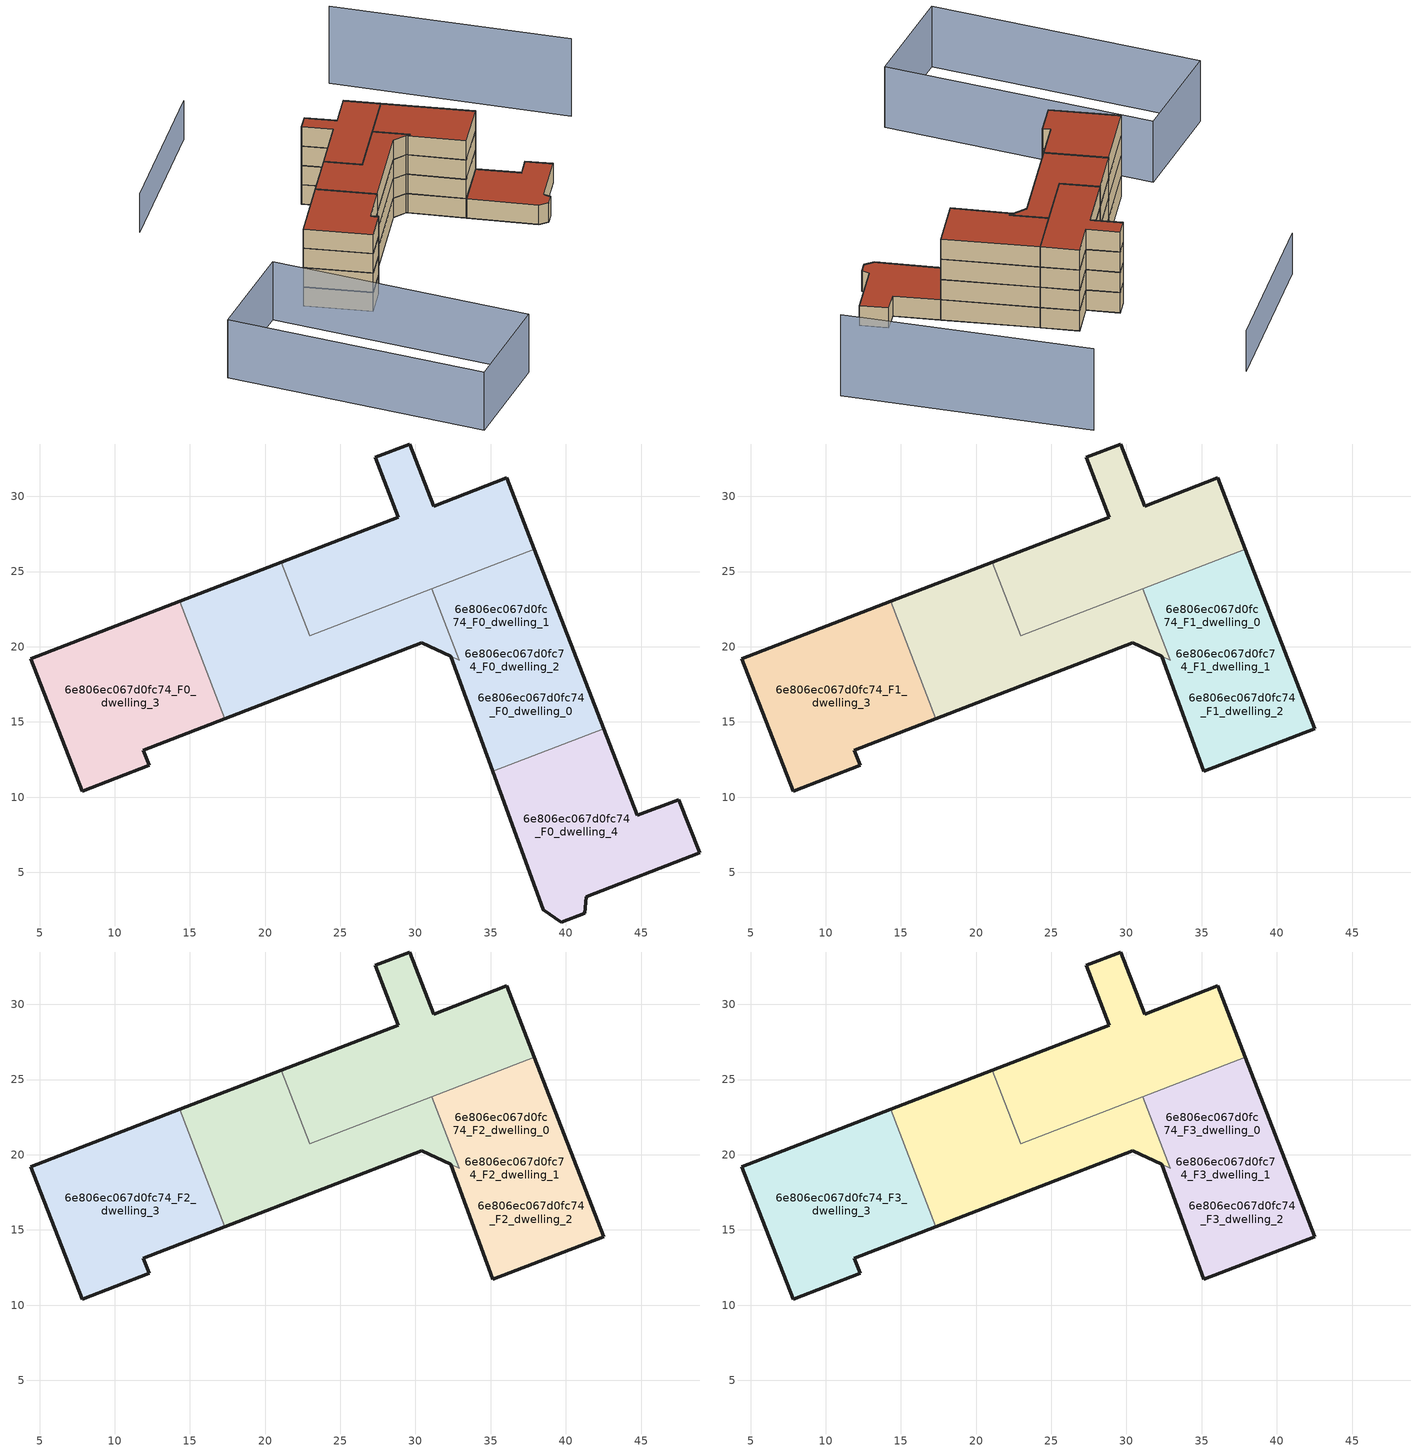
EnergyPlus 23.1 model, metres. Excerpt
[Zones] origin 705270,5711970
6e806ec067d0fc74_F0_dwelling_0
 floor ground (EU_floor_Construction): 37.91,26.48 36.07,31.23 31.21,29.35 29.61,33.48 27.32,32.6 28.87,28.62 21.08,25.62 22.97,20.72 z0; 32.9,19.11 31.08,23.85 22.97,20.72 21.08,25.62 14.31,23.01 17.32,15.21 30.41,20.25 32.34,19.36 z0; 42.52,14.56 37.91,26.48 31.08,23.85 32.9,19.11 32.35,19.36 35.14,11.72 z0
 wall outside (EU_wall_Construction): 21.08,25.62 28.87,28.62 27.32,32.6 29.61,33.48 31.21,29.35 36.07,31.23 37.91,26.48 z0:3
 wall to 6e806ec067d0fc74_F0_dwelling_1 (EU_wall_Construction): 31.08,23.85 22.97,20.72 21.08,25.62 z0:3
 wall to 6e806ec067d0fc74_F0_dwelling_2 (EU_wall_Construction): 37.91,26.48 31.08,23.85 z0:3; 31.08,23.85,3 31.08,23.85,0 31.07,23.85,0
6e806ec067d0fc74_F0_dwelling_1
 floor ground (EU_floor_Construction): 37.91,26.48 36.07,31.23 31.21,29.35 29.61,33.48 27.32,32.6 28.87,28.62 21.08,25.62 22.97,20.72 z0; 32.9,19.11 31.08,23.85 22.97,20.72 21.08,25.62 14.31,23.01 17.32,15.21 30.41,20.25 32.34,19.36 z0; 42.52,14.56 37.91,26.48 31.08,23.85 32.9,19.11 32.35,19.36 35.14,11.72 z0
 wall outside (EU_wall_Construction): 32.34,19.36 30.41,20.25 17.32,15.21 / 14.31,23.01 21.08,25.62 z0:3; 32.35,19.36,3 32.35,19.36,0 32.34,19.36,0
 wall to 6e806ec067d0fc74_F0_dwelling_3 (EU_wall_Construction): 17.32,15.21 14.31,23.01 z0:3
 wall to 6e806ec067d0fc74_F0_dwelling_2 (EU_wall_Construction): 31.07,23.85 32.9,19.11 32.35,19.36 z0:3
6e806ec067d0fc74_F0_dwelling_2
 floor ground (EU_floor_Construction): 37.91,26.48 36.07,31.23 31.21,29.35 29.61,33.48 27.32,32.6 28.87,28.62 21.08,25.62 22.97,20.72 z0; 42.52,14.56 37.91,26.48 31.08,23.85 32.9,19.11 32.35,19.36 35.14,11.72 z0; 32.9,19.11 31.08,23.85 22.97,20.72 21.08,25.62 14.31,23.01 17.32,15.21 30.41,20.25 32.34,19.36 z0
 wall outside (EU_wall_Construction): 35.14,11.72 32.35,19.37 / 37.91,26.48 42.52,14.56 z0:3
 wall to 6e806ec067d0fc74_F0_dwelling_4 (EU_wall_Construction): 42.52,14.56 35.14,11.72 z0:3
6e806ec067d0fc74_F0_dwelling_3
 floor ground (EU_floor_Construction): 17.32,15.21 14.31,23.01 4.43,19.2 7.83,10.41 12.29,12.12 11.9,13.12 z0
 wall outside (EU_wall_Construction): 17.32,15.21 11.9,13.12 12.29,12.12 7.83,10.41 4.43,19.2 14.31,23.01 z0:3
6e806ec067d0fc74_F0_dwelling_4
 floor ground (EU_floor_Construction): 48.9,6.29 47.52,9.84 44.76,8.78 42.52,14.56 35.14,11.72 38.5,2.53 39.71,1.7 41.27,2.29 41.35,3.39 z0
 wall outside (EU_wall_Construction): 42.52,14.56 44.76,8.78 47.52,9.84 48.9,6.29 41.35,3.39 41.27,2.29 39.71,1.7 38.5,2.53 35.14,11.72 z0:3
 roof outside (EU_roof_Construction): 47.52,9.84 48.9,6.29 41.35,3.39 41.27,2.29 39.71,1.7 38.5,2.53 35.14,11.72 42.52,14.56 44.76,8.78 z3
6e806ec067d0fc74_F1_dwelling_0
 floor adiabatic (EU_floor_Construction): 37.91,26.48 36.07,31.23 31.21,29.35 29.61,33.48 27.32,32.6 28.87,28.62 21.08,25.62 22.97,20.72 z3; 32.9,19.11 31.08,23.85 22.97,20.72 21.08,25.62 14.31,23.01 17.32,15.21 30.41,20.25 32.34,19.36 z3; 42.52,14.56 37.91,26.48 31.08,23.85 32.9,19.11 32.35,19.36 35.14,11.72 z3
 wall outside (EU_wall_Construction): 21.08,25.62 28.87,28.62 27.32,32.6 29.61,33.48 31.21,29.35 36.07,31.23 37.91,26.48 z3:6
 wall to 6e806ec067d0fc74_F1_dwelling_1 (EU_wall_Construction): 31.08,23.85 22.97,20.72 21.08,25.62 z3:6
 wall to 6e806ec067d0fc74_F1_dwelling_2 (EU_wall_Construction): 37.91,26.48 31.08,23.85 z3:6; 31.08,23.85,6 31.08,23.85,3 31.07,23.85,3
6e806ec067d0fc74_F1_dwelling_1
 floor adiabatic (EU_floor_Construction): 37.91,26.48 36.07,31.23 31.21,29.35 29.61,33.48 27.32,32.6 28.87,28.62 21.08,25.62 22.97,20.72 z3; 32.9,19.11 31.08,23.85 22.97,20.72 21.08,25.62 14.31,23.01 17.32,15.21 30.41,20.25 32.34,19.36 z3; 42.52,14.56 37.91,26.48 31.08,23.85 32.9,19.11 32.35,19.36 35.14,11.72 z3
 wall outside (EU_wall_Construction): 32.34,19.36 30.41,20.25 17.32,15.21 / 14.31,23.01 21.08,25.62 z3:6; 32.35,19.36,6 32.35,19.36,3 32.34,19.36,3
 wall to 6e806ec067d0fc74_F1_dwelling_3 (EU_wall_Construction): 17.32,15.21 14.31,23.01 z3:6
 wall to 6e806ec067d0fc74_F1_dwelling_2 (EU_wall_Construction): 31.07,23.85 32.9,19.11 32.35,19.36 z3:6
6e806ec067d0fc74_F1_dwelling_2
 floor to 6e806ec067d0fc74_F0_dwelling_2 (EU_floor_Construction): 37.91,26.48 36.07,31.23 31.21,29.35 29.61,33.48 27.32,32.6 28.87,28.62 21.08,25.62 22.97,20.72 z3; 42.52,14.56 37.91,26.48 31.08,23.85 32.9,19.11 32.35,19.36 35.14,11.72 z3; 32.9,19.11 31.08,23.85 22.97,20.72 21.08,25.62 14.31,23.01 17.32,15.21 30.41,20.25 32.34,19.36 z3
 wall outside (EU_wall_Construction): 37.91,26.48 42.52,14.56 35.14,11.72 32.35,19.37 z3:6
6e806ec067d0fc74_F1_dwelling_3
 floor to 6e806ec067d0fc74_F0_dwelling_3 (EU_floor_Construction): 17.32,15.21 14.31,23.01 4.43,19.2 7.83,10.41 12.29,12.12 11.9,13.12 z3
 wall outside (EU_wall_Construction): 17.32,15.21 11.9,13.12 12.29,12.12 7.83,10.41 4.43,19.2 14.31,23.01 z3:6
6e806ec067d0fc74_F2_dwelling_0
 floor adiabatic (EU_floor_Construction): 37.91,26.48 36.07,31.23 31.21,29.35 29.61,33.48 27.32,32.6 28.87,28.62 21.08,25.62 22.97,20.72 z6; 32.9,19.11 31.08,23.85 22.97,20.72 21.08,25.62 14.31,23.01 17.32,15.21 30.41,20.25 32.34,19.36 z6; 42.52,14.56 37.91,26.48 31.08,23.85 32.9,19.11 32.35,19.36 35.14,11.72 z6
 wall outside (EU_wall_Construction): 21.08,25.62 28.87,28.62 27.32,32.6 29.61,33.48 31.21,29.35 36.07,31.23 37.91,26.48 z6:9
 wall to 6e806ec067d0fc74_F2_dwelling_1 (EU_wall_Construction): 31.08,23.85 22.97,20.72 21.08,25.62 z6:9
 wall to 6e806ec067d0fc74_F2_dwelling_2 (EU_wall_Construction): 37.91,26.48 31.08,23.85 z6:9; 31.08,23.85,9 31.08,23.85,6 31.07,23.85,6
6e806ec067d0fc74_F2_dwelling_1
 floor adiabatic (EU_floor_Construction): 37.91,26.48 36.07,31.23 31.21,29.35 29.61,33.48 27.32,32.6 28.87,28.62 21.08,25.62 22.97,20.72 z6; 32.9,19.11 31.08,23.85 22.97,20.72 21.08,25.62 14.31,23.01 17.32,15.21 30.41,20.25 32.34,19.36 z6; 42.52,14.56 37.91,26.48 31.08,23.85 32.9,19.11 32.35,19.36 35.14,11.72 z6
 wall outside (EU_wall_Construction): 32.34,19.36 30.41,20.25 17.32,15.21 / 14.31,23.01 21.08,25.62 z6:9; 32.35,19.36,9 32.35,19.36,6 32.34,19.36,6
 wall to 6e806ec067d0fc74_F2_dwelling_3 (EU_wall_Construction): 17.32,15.21 14.31,23.01 z6:9
 wall to 6e806ec067d0fc74_F2_dwelling_2 (EU_wall_Construction): 31.07,23.85 32.9,19.11 32.35,19.36 z6:9
6e806ec067d0fc74_F2_dwelling_2
 floor to 6e806ec067d0fc74_F1_dwelling_2 (EU_floor_Construction): 37.91,26.48 36.07,31.23 31.21,29.35 29.61,33.48 27.32,32.6 28.87,28.62 21.08,25.62 22.97,20.72 z6; 42.52,14.56 37.91,26.48 31.08,23.85 32.9,19.11 32.35,19.36 35.14,11.72 z6; 32.9,19.11 31.08,23.85 22.97,20.72 21.08,25.62 14.31,23.01 17.32,15.21 30.41,20.25 32.34,19.36 z6
 wall outside (EU_wall_Construction): 37.91,26.48 42.52,14.56 35.14,11.72 32.35,19.37 z6:9
6e806ec067d0fc74_F2_dwelling_3
 floor to 6e806ec067d0fc74_F1_dwelling_3 (EU_floor_Construction): 17.32,15.21 14.31,23.01 4.43,19.2 7.83,10.41 12.29,12.12 11.9,13.12 z6
 wall outside (EU_wall_Construction): 17.32,15.21 11.9,13.12 12.29,12.12 7.83,10.41 4.43,19.2 14.31,23.01 z6:9
6e806ec067d0fc74_F3_dwelling_0
 floor adiabatic (EU_floor_Construction): 37.91,26.48 36.07,31.23 31.21,29.35 29.61,33.48 27.32,32.6 28.87,28.62 21.08,25.62 22.97,20.72 z9; 32.9,19.11 31.08,23.85 22.97,20.72 21.08,25.62 14.31,23.01 17.32,15.21 30.41,20.25 32.34,19.36 z9; 42.52,14.56 37.91,26.48 31.08,23.85 32.9,19.11 32.35,19.36 35.14,11.72 z9
 wall outside (EU_wall_Construction): 21.08,25.62 28.87,28.62 27.32,32.6 29.61,33.48 31.21,29.35 36.07,31.23 37.91,26.48 z9:12
 wall to 6e806ec067d0fc74_F3_dwelling_1 (EU_wall_Construction): 31.08,23.85 22.97,20.72 21.08,25.62 z9:12
 wall to 6e806ec067d0fc74_F3_dwelling_2 (EU_wall_Construction): 37.91,26.48 31.08,23.85 z9:12; 31.08,23.85,12 31.08,23.85,9 31.07,23.85,9
 roof outside (EU_roof_Construction): 36.07,31.23 37.91,26.48 22.97,20.72 21.08,25.62 28.87,28.62 27.32,32.6 29.61,33.48 31.21,29.35 z12; 31.08,23.85 32.9,19.11 32.35,19.37 30.41,20.25 17.32,15.21 14.31,23.01 21.08,25.62 22.97,20.72 z12; 37.91,26.48 42.52,14.56 35.14,11.72 32.35,19.36 32.9,19.11 31.08,23.85 z12
6e806ec067d0fc74_F3_dwelling_1
 floor adiabatic (EU_floor_Construction): 37.91,26.48 36.07,31.23 31.21,29.35 29.61,33.48 27.32,32.6 28.87,28.62 21.08,25.62 22.97,20.72 z9; 32.9,19.11 31.08,23.85 22.97,20.72 21.08,25.62 14.31,23.01 17.32,15.21 30.41,20.25 32.34,19.36 z9; 42.52,14.56 37.91,26.48 31.08,23.85 32.9,19.11 32.35,19.36 35.14,11.72 z9
 wall outside (EU_wall_Construction): 32.34,19.36 30.41,20.25 17.32,15.21 / 14.31,23.01 21.08,25.62 z9:12; 32.35,19.36,12 32.35,19.36,9 32.34,19.36,9
 wall to 6e806ec067d0fc74_F3_dwelling_3 (EU_wall_Construction): 17.32,15.21 14.31,23.01 z9:12
 wall to 6e806ec067d0fc74_F3_dwelling_2 (EU_wall_Construction): 31.07,23.85 32.9,19.11 32.35,19.36 z9:12
 roof outside (EU_roof_Construction): 36.07,31.23 37.91,26.48 22.97,20.72 21.08,25.62 28.87,28.62 27.32,32.6 29.61,33.48 31.21,29.35 z12; 31.08,23.85 32.9,19.11 32.35,19.37 30.41,20.25 17.32,15.21 14.31,23.01 21.08,25.62 22.97,20.72 z12; 37.91,26.48 42.52,14.56 35.14,11.72 32.35,19.36 32.9,19.11 31.08,23.85 z12
6e806ec067d0fc74_F3_dwelling_2
 floor to 6e806ec067d0fc74_F2_dwelling_2 (EU_floor_Construction): 37.91,26.48 36.07,31.23 31.21,29.35 29.61,33.48 27.32,32.6 28.87,28.62 21.08,25.62 22.97,20.72 z9; 42.52,14.56 37.91,26.48 31.08,23.85 32.9,19.11 32.35,19.36 35.14,11.72 z9; 32.9,19.11 31.08,23.85 22.97,20.72 21.08,25.62 14.31,23.01 17.32,15.21 30.41,20.25 32.34,19.36 z9
 wall outside (EU_wall_Construction): 37.91,26.48 42.52,14.56 35.14,11.72 32.35,19.37 z9:12
 roof outside (EU_roof_Construction): 36.07,31.23 37.91,26.48 22.97,20.72 21.08,25.62 28.87,28.62 27.32,32.6 29.61,33.48 31.21,29.35 z12; 37.91,26.48 42.52,14.56 35.14,11.72 32.35,19.36 32.9,19.11 31.08,23.85 z12; 31.08,23.85 32.9,19.11 32.35,19.37 30.41,20.25 17.32,15.21 14.31,23.01 21.08,25.62 22.97,20.72 z12
6e806ec067d0fc74_F3_dwelling_3
 floor to 6e806ec067d0fc74_F2_dwelling_3 (EU_floor_Construction): 17.32,15.21 14.31,23.01 4.43,19.2 7.83,10.41 12.29,12.12 11.9,13.12 z9
 wall outside (EU_wall_Construction): 17.32,15.21 11.9,13.12 12.29,12.12 7.83,10.41 4.43,19.2 14.31,23.01 z9:12
 roof outside (EU_roof_Construction): 14.31,23.01 17.32,15.21 11.9,13.12 12.29,12.12 7.83,10.41 4.43,19.2 z12
shading: 65.06,12.83 56.44,45.01 z0:12; -11.42,-17.71 -16.66,18.67 / -16.66,18.67 -0.62,20.98 / -0.62,20.98 4.62,-15.4 / 4.62,-15.4 -11.42,-17.71 z0:9; 34.17,54.6 10.3,47.63 z0:6
[Building]
EU S2 Campaign: North Axis=0; Terrain=City; Solar Distribution=FullExterior
[Site:Location]
London: Latitude=51.5; Longitude=-0.5; Time Zone=0; Elevation=25
[SizingPeriod:WeatherFileDays]
AnnualSizingPeriod: Begin Month=1; Begin Day of Month=1; End Month=12; End Day of Month=31; Day of Week for Start Day=Monday; Use Weather File Daylight Saving Period=No; Use Weather File Rain and Snow Indicators=No
[MATERIAL]
EU_InternalMass_Material: Roughness=MediumRough; Thickness=0.1; Conductivity=1; Density=1800; Specific Heat=900; Thermal Absorptance=0.9; Solar Absorptance=0.7; Visible Absorptance=0.7
[MATERIAL:NOMASS] Roughness=MediumRough; Thermal Absorptance=0.9; Solar Absorptance=0.7; Visible Absorptance=0.7
Name | Thermal Resistance
EU_wall_NoMass | 1.04674
EU_roof_NoMass | 4.32442
EU_floor_NoMass | 2.04616
[CONSTRUCTION]
EU_wall_Construction: EU_wall_NoMass
EU_roof_Construction: EU_roof_NoMass
EU_floor_Construction: EU_floor_NoMass
EU_InternalMass_Construction: EU_InternalMass_Material
[ZONE] Type=1; Multiplier=1; Ceiling Height=autocalculate; Floor Area=autocalculate; Part of Total Floor Area=Yes
Name | Volume
6e806ec067d0fc74_F0_dwelling_0; 6e806ec067d0fc74_F1_dwelling_0; 6e806ec067d0fc74_F2_dwelling_0; 6e806ec067d0fc74_F3_dwelling_0; 6e806ec067d0fc74_F0_dwelling_1; 6e806ec067d0fc74_F1_dwelling_1; 6e806ec067d0fc74_F2_dwelling_1; 6e806ec067d0fc74_F3_dwelling_1; 6e806ec067d0fc74_F0_dwelling_2; 6e806ec067d0fc74_F1_dwelling_2; 6e806ec067d0fc74_F2_dwelling_2; 6e806ec067d0fc74_F3_dwelling_2 | 842.566
6e806ec067d0fc74_F0_dwelling_3 | 280.878
6e806ec067d0fc74_F1_dwelling_3; 6e806ec067d0fc74_F2_dwelling_3; 6e806ec067d0fc74_F3_dwelling_3 | 280.876
6e806ec067d0fc74_F0_dwelling_4 | 280.874
[INTERNALMASS] Construction=EU_InternalMass_Construction
Name | Zone or ZoneList | Surface Area
6e806ec067d0fc74_F0_dwelling_0_EU_InternalMass | 6e806ec067d0fc74_F0_dwelling_0 | 93.6288
6e806ec067d0fc74_F0_dwelling_1_EU_InternalMass | 6e806ec067d0fc74_F0_dwelling_1 | 89.6031
6e806ec067d0fc74_F0_dwelling_2_EU_InternalMass | 6e806ec067d0fc74_F0_dwelling_2 | 97.6501
6e806ec067d0fc74_F0_dwelling_3_EU_InternalMass | 6e806ec067d0fc74_F0_dwelling_3 | 93.6262
6e806ec067d0fc74_F0_dwelling_4_EU_InternalMass | 6e806ec067d0fc74_F0_dwelling_4 | 93.6247
6e806ec067d0fc74_F1_dwelling_0_EU_InternalMass | 6e806ec067d0fc74_F1_dwelling_0 | 117.03
6e806ec067d0fc74_F1_dwelling_1_EU_InternalMass | 6e806ec067d0fc74_F1_dwelling_1 | 117.034
6e806ec067d0fc74_F1_dwelling_2_EU_InternalMass | 6e806ec067d0fc74_F1_dwelling_2 | 117.395
6e806ec067d0fc74_F1_dwelling_3_EU_InternalMass | 6e806ec067d0fc74_F1_dwelling_3 | 116.674
6e806ec067d0fc74_F2_dwelling_0_EU_InternalMass | 6e806ec067d0fc74_F2_dwelling_0 | 117.03
6e806ec067d0fc74_F2_dwelling_1_EU_InternalMass | 6e806ec067d0fc74_F2_dwelling_1 | 117.034
6e806ec067d0fc74_F2_dwelling_2_EU_InternalMass | 6e806ec067d0fc74_F2_dwelling_2 | 117.395
6e806ec067d0fc74_F2_dwelling_3_EU_InternalMass | 6e806ec067d0fc74_F2_dwelling_3 | 116.674
6e806ec067d0fc74_F3_dwelling_0_EU_InternalMass | 6e806ec067d0fc74_F3_dwelling_0 | 117.03
6e806ec067d0fc74_F3_dwelling_1_EU_InternalMass | 6e806ec067d0fc74_F3_dwelling_1 | 117.034
6e806ec067d0fc74_F3_dwelling_2_EU_InternalMass | 6e806ec067d0fc74_F3_dwelling_2 | 117.395
6e806ec067d0fc74_F3_dwelling_3_EU_InternalMass | 6e806ec067d0fc74_F3_dwelling_3 | 116.674
[OTHEREQUIPMENT] Fuel Type=Electricity; Design Level Calculation Method=Watts/Area; Power per Zone Floor Area=1; Fraction Latent=0; Fraction Radiant=0; Fraction Lost=0; Carbon Dioxide Generation Rate=0; EndUse Subcategory=EU_Step8_InternalGains
Name | Zone or ZoneList or Space or SpaceList | Schedule
EU_Step8_InternalGain_6e806ec067d0fc74_F0_dwelling_0_f000 | 6e806ec067d0fc74_F0_dwelling_0 | EU_Step8_GainSchedule_6e806ec067d0fc74_F0_dwelling_0_f000
EU_Step8_InternalGain_6e806ec067d0fc74_F0_dwelling_1_f000 | 6e806ec067d0fc74_F0_dwelling_1 | EU_Step8_GainSchedule_6e806ec067d0fc74_F0_dwelling_1_f000
EU_Step8_InternalGain_6e806ec067d0fc74_F0_dwelling_2_f000 | 6e806ec067d0fc74_F0_dwelling_2 | EU_Step8_GainSchedule_6e806ec067d0fc74_F0_dwelling_2_f000
EU_Step8_InternalGain_6e806ec067d0fc74_F0_dwelling_3_f000 | 6e806ec067d0fc74_F0_dwelling_3 | EU_Step8_GainSchedule_6e806ec067d0fc74_F0_dwelling_3_f000
EU_Step8_InternalGain_6e806ec067d0fc74_F0_dwelling_4_f000 | 6e806ec067d0fc74_F0_dwelling_4 | EU_Step8_GainSchedule_6e806ec067d0fc74_F0_dwelling_4_f000
EU_Step8_InternalGain_6e806ec067d0fc74_F1_dwelling_0_f000 | 6e806ec067d0fc74_F1_dwelling_0 | EU_Step8_GainSchedule_6e806ec067d0fc74_F1_dwelling_0_f000
EU_Step8_InternalGain_6e806ec067d0fc74_F1_dwelling_1_f000 | 6e806ec067d0fc74_F1_dwelling_1 | EU_Step8_GainSchedule_6e806ec067d0fc74_F1_dwelling_1_f000
EU_Step8_InternalGain_6e806ec067d0fc74_F1_dwelling_2_f000 | 6e806ec067d0fc74_F1_dwelling_2 | EU_Step8_GainSchedule_6e806ec067d0fc74_F1_dwelling_2_f000
EU_Step8_InternalGain_6e806ec067d0fc74_F1_dwelling_3_f000 | 6e806ec067d0fc74_F1_dwelling_3 | EU_Step8_GainSchedule_6e806ec067d0fc74_F1_dwelling_3_f000
EU_Step8_InternalGain_6e806ec067d0fc74_F2_dwelling_0_f000 | 6e806ec067d0fc74_F2_dwelling_0 | EU_Step8_GainSchedule_6e806ec067d0fc74_F2_dwelling_0_f000
EU_Step8_InternalGain_6e806ec067d0fc74_F2_dwelling_1_f000 | 6e806ec067d0fc74_F2_dwelling_1 | EU_Step8_GainSchedule_6e806ec067d0fc74_F2_dwelling_1_f000
EU_Step8_InternalGain_6e806ec067d0fc74_F2_dwelling_2_f000 | 6e806ec067d0fc74_F2_dwelling_2 | EU_Step8_GainSchedule_6e806ec067d0fc74_F2_dwelling_2_f000
EU_Step8_InternalGain_6e806ec067d0fc74_F2_dwelling_3_f000 | 6e806ec067d0fc74_F2_dwelling_3 | EU_Step8_GainSchedule_6e806ec067d0fc74_F2_dwelling_3_f000
EU_Step8_InternalGain_6e806ec067d0fc74_F3_dwelling_0_f000 | 6e806ec067d0fc74_F3_dwelling_0 | EU_Step8_GainSchedule_6e806ec067d0fc74_F3_dwelling_0_f000
EU_Step8_InternalGain_6e806ec067d0fc74_F3_dwelling_1_f000 | 6e806ec067d0fc74_F3_dwelling_1 | EU_Step8_GainSchedule_6e806ec067d0fc74_F3_dwelling_1_f000
EU_Step8_InternalGain_6e806ec067d0fc74_F3_dwelling_2_f000 | 6e806ec067d0fc74_F3_dwelling_2 | EU_Step8_GainSchedule_6e806ec067d0fc74_F3_dwelling_2_f000
EU_Step8_InternalGain_6e806ec067d0fc74_F3_dwelling_3_f000 | 6e806ec067d0fc74_F3_dwelling_3 | EU_Step8_GainSchedule_6e806ec067d0fc74_F3_dwelling_3_f000
[ZONEVENTILATION:DESIGNFLOWRATE] Schedule=EU_AlwaysOn; Design Flow Rate Calculation Method=AirChanges/Hour; Air Changes per Hour=0.488719; Ventilation Type=Natural; Fan Pressure Rise=0; Fan Total Efficiency=1; Constant Term Coefficient=1; Temperature Term Coefficient=0; Velocity Term Coefficient=0; Velocity Squared Term Coefficient=0; Minimum Indoor Temperature=-100; Maximum Indoor Temperature=100; Delta Temperature=-100; Minimum Outdoor Temperature=-100; Maximum Outdoor Temperature=100; Maximum Wind Speed=40
Name | Zone or ZoneList or Space or SpaceList
EU_ConstantAir_6e806ec067d0fc74_F0_dwelling_0 | 6e806ec067d0fc74_F0_dwelling_0
EU_ConstantAir_6e806ec067d0fc74_F0_dwelling_1 | 6e806ec067d0fc74_F0_dwelling_1
EU_ConstantAir_6e806ec067d0fc74_F0_dwelling_2 | 6e806ec067d0fc74_F0_dwelling_2
EU_ConstantAir_6e806ec067d0fc74_F0_dwelling_3 | 6e806ec067d0fc74_F0_dwelling_3
EU_ConstantAir_6e806ec067d0fc74_F0_dwelling_4 | 6e806ec067d0fc74_F0_dwelling_4
EU_ConstantAir_6e806ec067d0fc74_F1_dwelling_0 | 6e806ec067d0fc74_F1_dwelling_0
EU_ConstantAir_6e806ec067d0fc74_F1_dwelling_1 | 6e806ec067d0fc74_F1_dwelling_1
EU_ConstantAir_6e806ec067d0fc74_F1_dwelling_2 | 6e806ec067d0fc74_F1_dwelling_2
EU_ConstantAir_6e806ec067d0fc74_F1_dwelling_3 | 6e806ec067d0fc74_F1_dwelling_3
EU_ConstantAir_6e806ec067d0fc74_F2_dwelling_0 | 6e806ec067d0fc74_F2_dwelling_0
EU_ConstantAir_6e806ec067d0fc74_F2_dwelling_1 | 6e806ec067d0fc74_F2_dwelling_1
EU_ConstantAir_6e806ec067d0fc74_F2_dwelling_2 | 6e806ec067d0fc74_F2_dwelling_2
EU_ConstantAir_6e806ec067d0fc74_F2_dwelling_3 | 6e806ec067d0fc74_F2_dwelling_3
EU_ConstantAir_6e806ec067d0fc74_F3_dwelling_0 | 6e806ec067d0fc74_F3_dwelling_0
EU_ConstantAir_6e806ec067d0fc74_F3_dwelling_1 | 6e806ec067d0fc74_F3_dwelling_1
EU_ConstantAir_6e806ec067d0fc74_F3_dwelling_2 | 6e806ec067d0fc74_F3_dwelling_2
EU_ConstantAir_6e806ec067d0fc74_F3_dwelling_3 | 6e806ec067d0fc74_F3_dwelling_3
[HVACTEMPLATE:THERMOSTAT] Constant Heating Setpoint=20; Constant Cooling Setpoint=50
EU_HeatOnly_6e806ec067d0fc74_F0_dwelling_0; EU_HeatOnly_6e806ec067d0fc74_F0_dwelling_1; EU_HeatOnly_6e806ec067d0fc74_F0_dwelling_2; EU_HeatOnly_6e806ec067d0fc74_F0_dwelling_3; EU_HeatOnly_6e806ec067d0fc74_F0_dwelling_4; EU_HeatOnly_6e806ec067d0fc74_F1_dwelling_0; EU_HeatOnly_6e806ec067d0fc74_F1_dwelling_1; EU_HeatOnly_6e806ec067d0fc74_F1_dwelling_2; EU_HeatOnly_6e806ec067d0fc74_F1_dwelling_3; EU_HeatOnly_6e806ec067d0fc74_F2_dwelling_0; EU_HeatOnly_6e806ec067d0fc74_F2_dwelling_1; EU_HeatOnly_6e806ec067d0fc74_F2_dwelling_2; EU_HeatOnly_6e806ec067d0fc74_F2_dwelling_3; EU_HeatOnly_6e806ec067d0fc74_F3_dwelling_0; EU_HeatOnly_6e806ec067d0fc74_F3_dwelling_1; EU_HeatOnly_6e806ec067d0fc74_F3_dwelling_2; EU_HeatOnly_6e806ec067d0fc74_F3_dwelling_3
[HVACTEMPLATE:ZONE:IDEALLOADSAIRSYSTEM] System Availability Schedule=EU_AlwaysOn; Maximum Heating Supply Air Temperature=50; Minimum Cooling Supply Air Temperature=13; Maximum Heating Supply Air Humidity Ratio=0.0156; Minimum Cooling Supply Air Humidity Ratio=0.0077; Heating Limit=NoLimit; Cooling Limit=NoLimit; Heating Availability Schedule=EU_AlwaysOn; Cooling Availability Schedule=EU_CoolingOff; Dehumidification Control Type=ConstantSensibleHeatRatio; Cooling Sensible Heat Ratio=0.7; Dehumidification Setpoint=60; Humidification Control Type=None; Humidification Setpoint=30; Outdoor Air Method=None; Outdoor Air Flow Rate per Person=0.00944; Outdoor Air Flow Rate per Zone Floor Area=0; Outdoor Air Flow Rate per Zone=0; Demand Controlled Ventilation Type=None; Outdoor Air Economizer Type=NoEconomizer; Heat Recovery Type=None; Sensible Heat Recovery Effectiveness=0.7; Latent Heat Recovery Effectiveness=0.65
Name | Template Thermostat
6e806ec067d0fc74_F0_dwelling_0 | EU_HeatOnly_6e806ec067d0fc74_F0_dwelling_0
6e806ec067d0fc74_F0_dwelling_1 | EU_HeatOnly_6e806ec067d0fc74_F0_dwelling_1
6e806ec067d0fc74_F0_dwelling_2 | EU_HeatOnly_6e806ec067d0fc74_F0_dwelling_2
6e806ec067d0fc74_F0_dwelling_3 | EU_HeatOnly_6e806ec067d0fc74_F0_dwelling_3
6e806ec067d0fc74_F0_dwelling_4 | EU_HeatOnly_6e806ec067d0fc74_F0_dwelling_4
6e806ec067d0fc74_F1_dwelling_0 | EU_HeatOnly_6e806ec067d0fc74_F1_dwelling_0
6e806ec067d0fc74_F1_dwelling_1 | EU_HeatOnly_6e806ec067d0fc74_F1_dwelling_1
6e806ec067d0fc74_F1_dwelling_2 | EU_HeatOnly_6e806ec067d0fc74_F1_dwelling_2
6e806ec067d0fc74_F1_dwelling_3 | EU_HeatOnly_6e806ec067d0fc74_F1_dwelling_3
6e806ec067d0fc74_F2_dwelling_0 | EU_HeatOnly_6e806ec067d0fc74_F2_dwelling_0
6e806ec067d0fc74_F2_dwelling_1 | EU_HeatOnly_6e806ec067d0fc74_F2_dwelling_1
6e806ec067d0fc74_F2_dwelling_2 | EU_HeatOnly_6e806ec067d0fc74_F2_dwelling_2
6e806ec067d0fc74_F2_dwelling_3 | EU_HeatOnly_6e806ec067d0fc74_F2_dwelling_3
6e806ec067d0fc74_F3_dwelling_0 | EU_HeatOnly_6e806ec067d0fc74_F3_dwelling_0
6e806ec067d0fc74_F3_dwelling_1 | EU_HeatOnly_6e806ec067d0fc74_F3_dwelling_1
6e806ec067d0fc74_F3_dwelling_2 | EU_HeatOnly_6e806ec067d0fc74_F3_dwelling_2
6e806ec067d0fc74_F3_dwelling_3 | EU_HeatOnly_6e806ec067d0fc74_F3_dwelling_3
[SIZING:ZONE] Zone Cooling Design Supply Air Temperature Input Method=SupplyAirTemperature; Zone Cooling Design Supply Air Temperature=13; Zone Heating Design Supply Air Temperature Input Method=SupplyAirTemperature; Zone Heating Design Supply Air Temperature=50; Zone Cooling Design Supply Air Humidity Ratio=0.008; Zone Heating Design Supply Air Humidity Ratio=0.008; Cooling Design Air Flow Method=DesignDay; Cooling Design Air Flow Rate=0; Cooling Minimum Air Flow per Zone Floor Area=0.000762; Cooling Minimum Air Flow=0; Cooling Minimum Air Flow Fraction=0.2; Heating Design Air Flow Method=DesignDay; Heating Design Air Flow Rate=0; Heating Maximum Air Flow per Zone Floor Area=0.002032; Heating Maximum Air Flow=0.141576; Heating Maximum Air Flow Fraction=0.3; Account for Dedicated Outdoor Air System=No; Dedicated Outdoor Air System Control Strategy=NeutralSupplyAir; Dedicated Outdoor Air Low Setpoint Temperature for Design=autosize; Dedicated Outdoor Air High Setpoint Temperature for Design=autosize; Zone Load Sizing Method=Sensible Load Only No Latent Load; Zone Latent Cooling Design Supply Air Humidity Ratio Input Method=HumidityRatioDifference; Zone Cooling Design Supply Air Humidity Ratio Difference=0.005; Zone Latent Heating Design Supply Air Humidity Ratio Input Method=HumidityRatioDifference; Zone Humidification Design Supply Air Humidity Ratio Difference=0.005
6e806ec067d0fc74_F0_dwelling_0; 6e806ec067d0fc74_F0_dwelling_1; 6e806ec067d0fc74_F0_dwelling_2; 6e806ec067d0fc74_F0_dwelling_3; 6e806ec067d0fc74_F0_dwelling_4; 6e806ec067d0fc74_F1_dwelling_0; 6e806ec067d0fc74_F1_dwelling_1; 6e806ec067d0fc74_F1_dwelling_2; 6e806ec067d0fc74_F1_dwelling_3; 6e806ec067d0fc74_F2_dwelling_0; 6e806ec067d0fc74_F2_dwelling_1; 6e806ec067d0fc74_F2_dwelling_2; 6e806ec067d0fc74_F2_dwelling_3; 6e806ec067d0fc74_F3_dwelling_0; 6e806ec067d0fc74_F3_dwelling_1; 6e806ec067d0fc74_F3_dwelling_2; 6e806ec067d0fc74_F3_dwelling_3
[SCHEDULE:CONSTANT]
Name | Hourly Value
EU_AlwaysOn | 1
EU_CoolingOff | 0
[SCHEDULE:FILE] Column Number=1; Rows to Skip at Top=0; Number of Hours of Data=8760; Column Separator=Comma; Interpolate to Timestep=No; Minutes per Item=60; Adjust Schedule for Daylight Savings=Yes
Name | File
EU_Step8_GainSchedule_6e806ec067d0fc74_F0_dwelling_0_f000 | ../../schedules/6e806ec067d0fc74/6e806ec067d0fc74_F0_dwelling_0_f000_gain.csv
EU_Step8_GainSchedule_6e806ec067d0fc74_F0_dwelling_1_f000 | ../../schedules/6e806ec067d0fc74/6e806ec067d0fc74_F0_dwelling_1_f000_gain.csv
EU_Step8_GainSchedule_6e806ec067d0fc74_F0_dwelling_2_f000 | ../../schedules/6e806ec067d0fc74/6e806ec067d0fc74_F0_dwelling_2_f000_gain.csv
EU_Step8_GainSchedule_6e806ec067d0fc74_F0_dwelling_3_f000 | ../../schedules/6e806ec067d0fc74/6e806ec067d0fc74_F0_dwelling_3_f000_gain.csv
EU_Step8_GainSchedule_6e806ec067d0fc74_F0_dwelling_4_f000 | ../../schedules/6e806ec067d0fc74/6e806ec067d0fc74_F0_dwelling_4_f000_gain.csv
EU_Step8_GainSchedule_6e806ec067d0fc74_F1_dwelling_0_f000 | ../../schedules/6e806ec067d0fc74/6e806ec067d0fc74_F1_dwelling_0_f000_gain.csv
EU_Step8_GainSchedule_6e806ec067d0fc74_F1_dwelling_1_f000 | ../../schedules/6e806ec067d0fc74/6e806ec067d0fc74_F1_dwelling_1_f000_gain.csv
EU_Step8_GainSchedule_6e806ec067d0fc74_F1_dwelling_2_f000 | ../../schedules/6e806ec067d0fc74/6e806ec067d0fc74_F1_dwelling_2_f000_gain.csv
EU_Step8_GainSchedule_6e806ec067d0fc74_F1_dwelling_3_f000 | ../../schedules/6e806ec067d0fc74/6e806ec067d0fc74_F1_dwelling_3_f000_gain.csv
EU_Step8_GainSchedule_6e806ec067d0fc74_F2_dwelling_0_f000 | ../../schedules/6e806ec067d0fc74/6e806ec067d0fc74_F2_dwelling_0_f000_gain.csv
EU_Step8_GainSchedule_6e806ec067d0fc74_F2_dwelling_1_f000 | ../../schedules/6e806ec067d0fc74/6e806ec067d0fc74_F2_dwelling_1_f000_gain.csv
EU_Step8_GainSchedule_6e806ec067d0fc74_F2_dwelling_2_f000 | ../../schedules/6e806ec067d0fc74/6e806ec067d0fc74_F2_dwelling_2_f000_gain.csv
EU_Step8_GainSchedule_6e806ec067d0fc74_F2_dwelling_3_f000 | ../../schedules/6e806ec067d0fc74/6e806ec067d0fc74_F2_dwelling_3_f000_gain.csv
EU_Step8_GainSchedule_6e806ec067d0fc74_F3_dwelling_0_f000 | ../../schedules/6e806ec067d0fc74/6e806ec067d0fc74_F3_dwelling_0_f000_gain.csv
EU_Step8_GainSchedule_6e806ec067d0fc74_F3_dwelling_1_f000 | ../../schedules/6e806ec067d0fc74/6e806ec067d0fc74_F3_dwelling_1_f000_gain.csv
EU_Step8_GainSchedule_6e806ec067d0fc74_F3_dwelling_2_f000 | ../../schedules/6e806ec067d0fc74/6e806ec067d0fc74_F3_dwelling_2_f000_gain.csv
EU_Step8_GainSchedule_6e806ec067d0fc74_F3_dwelling_3_f000 | ../../schedules/6e806ec067d0fc74/6e806ec067d0fc74_F3_dwelling_3_f000_gain.csv
